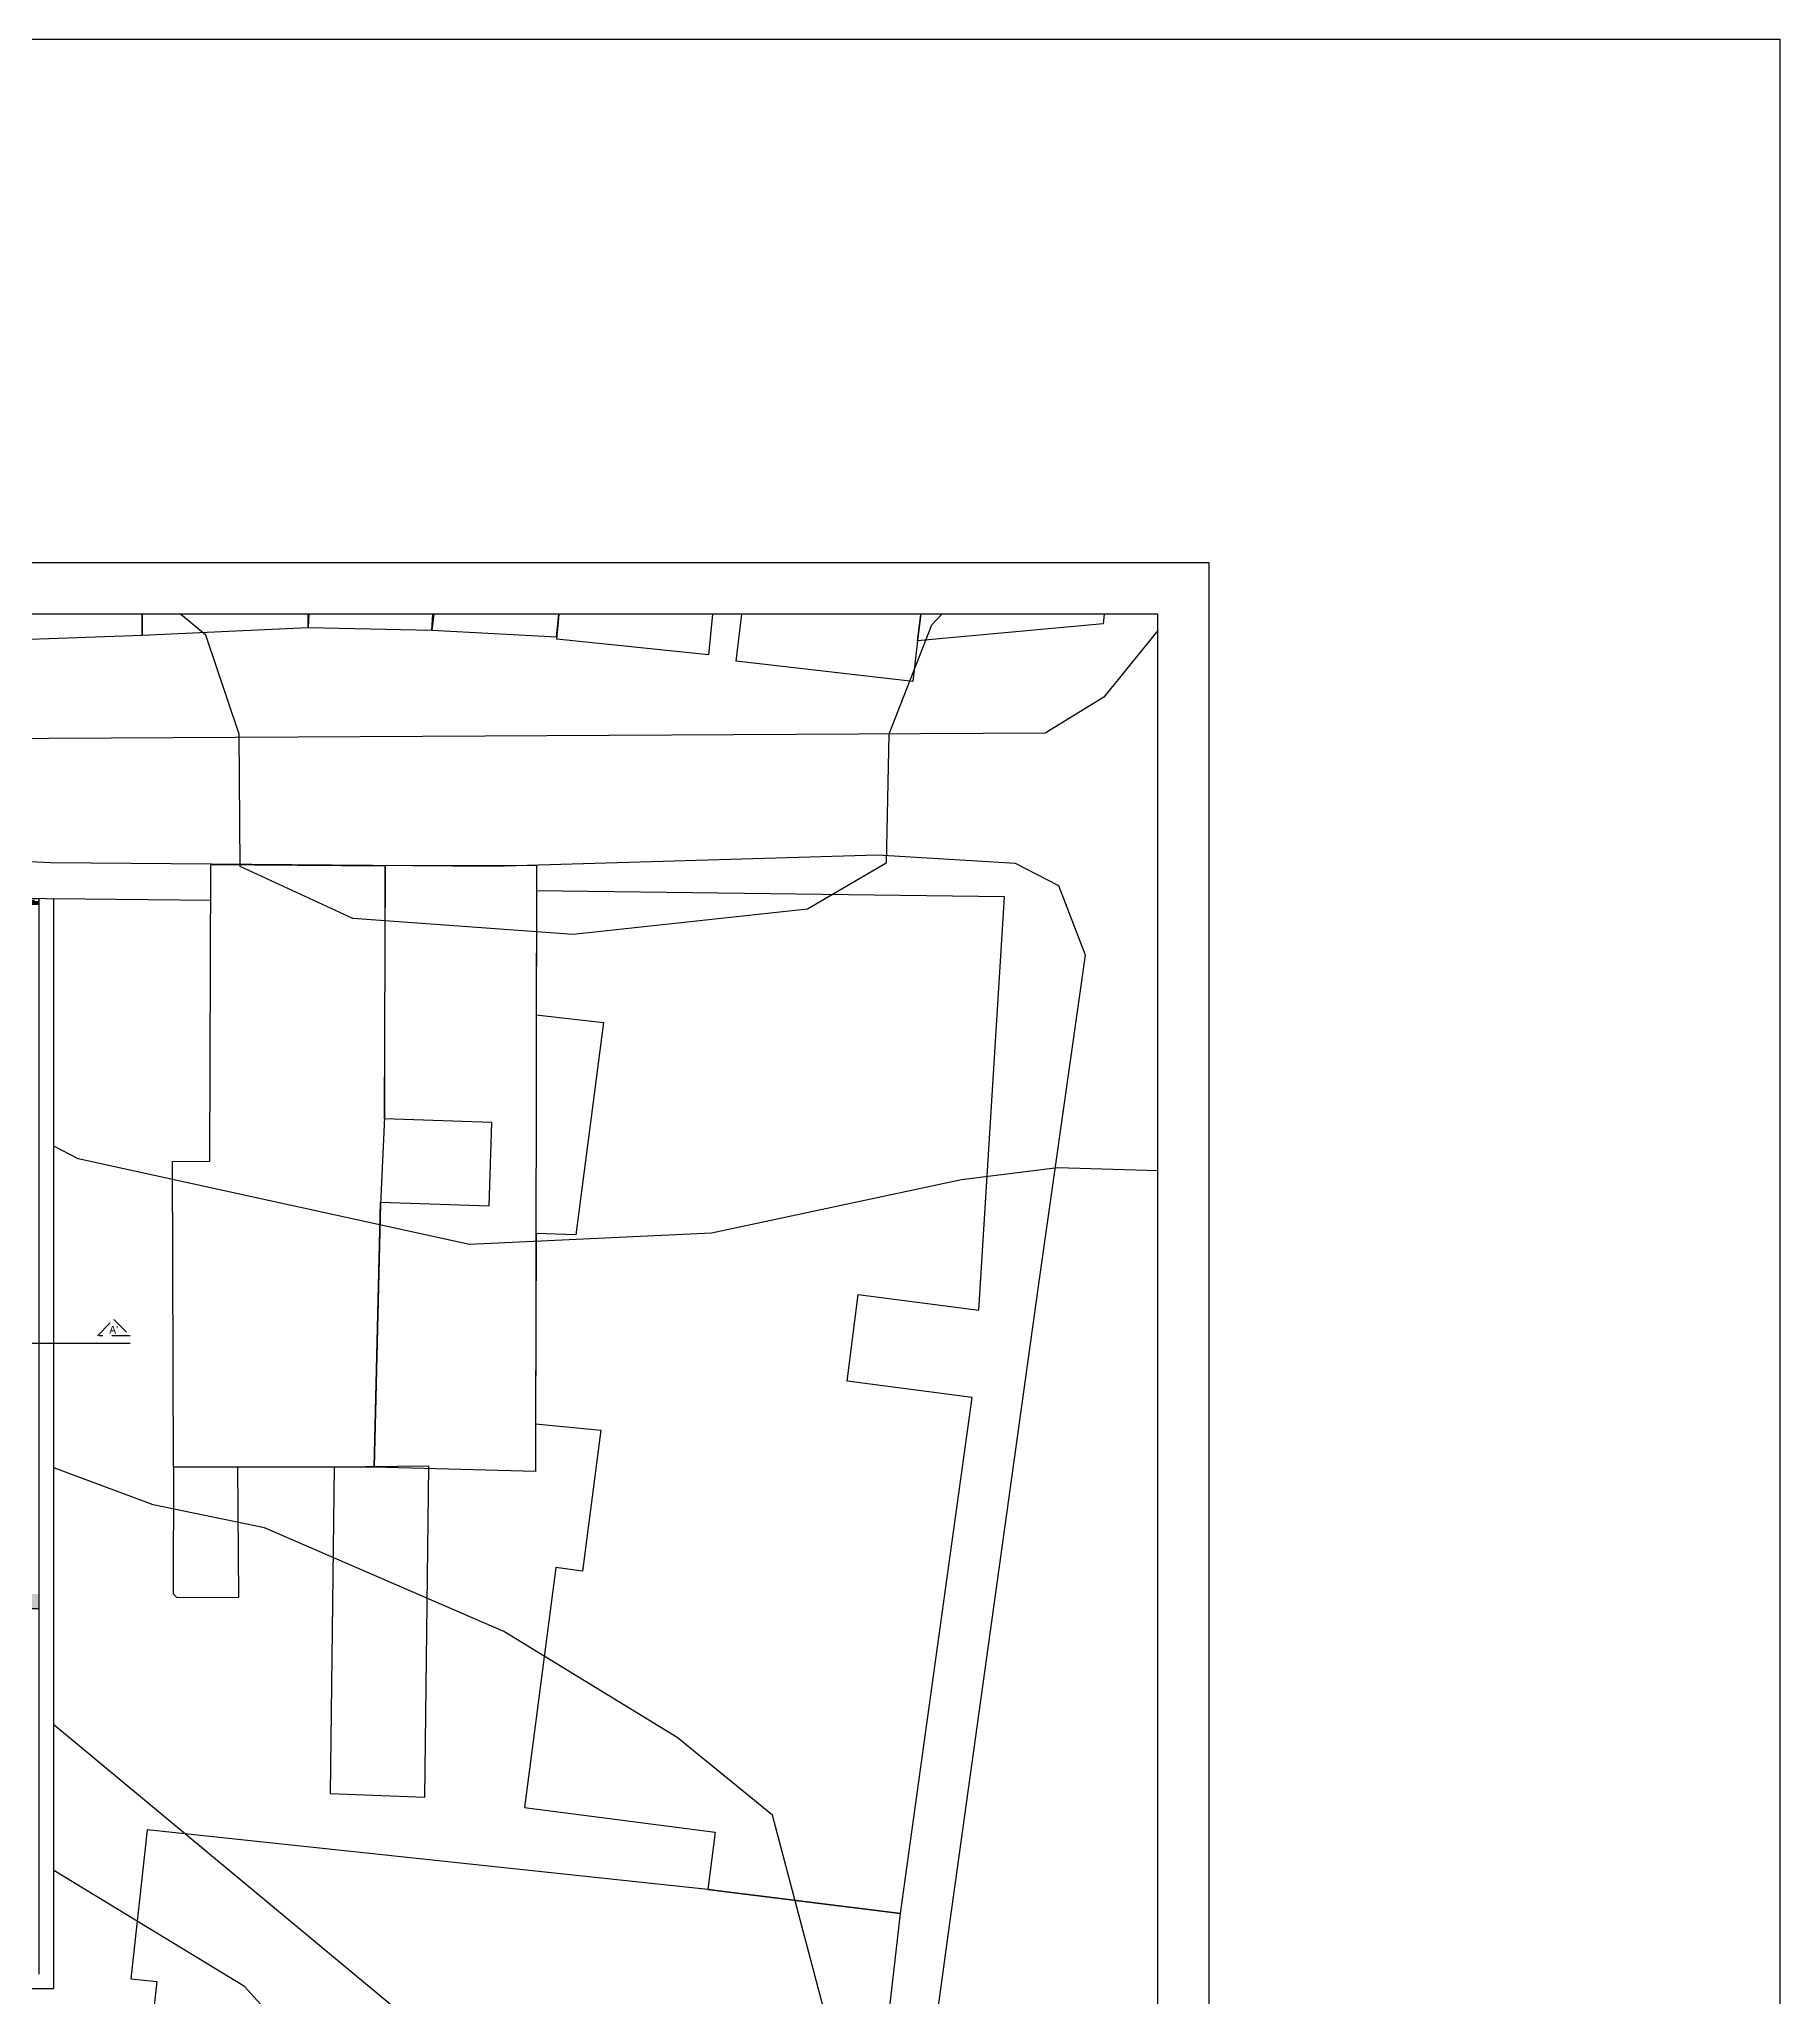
# Model space of a CAD drawing. Header units: millimetres. Extents: x 387 to 811, y 539 to 827.
# Drawn here: x 762.7 to 810.5, y 772.7 to 826.5 of the extents above; entities that cross this region are included whole.
import ezdxf
from ezdxf.enums import TextEntityAlignment as Align

# ---------------------------------------------------------------- set-up
doc = ezdxf.new("R2010")
doc.units = ezdxf.units.MM
doc.linetypes.add('DASHDOT', pattern=[1, 0.5, -0.25, 0, -0.25])
doc.linetypes.add('HIDDEN', pattern=[9.525, 6.35, -3.175])
for name, color, linetype in [('12', 115, 'Continuous'), ('7', 8, 'Continuous'), ('CORTE_PAPEL', 7, 'Continuous'), ('cuvas de nível', 51, 'Continuous'), ('ESQUADRIAS', 6, 'Continuous'), ('FORMATO', 6, 'Continuous'), ('LINHA DE CORTE', 1, 'DASHDOT'), ('LINHA FINA', 8, 'Continuous'), ('MOBILIARIO', 3, 'Continuous'), ('PAREDES EM CORTE', 5, 'Continuous')]:
    doc.layers.add(name, color=color, linetype=linetype)

msp = doc.modelspace()

# ---------------------------------------------------------------- hatches: boundary and pattern name
at = {"layer": 'LINHA FINA'}
h = msp.add_hatch(dxfattribs=at)
h.set_pattern_fill('GRAVEL', color=256, style=0)
h.set_pattern_definition([(228.0128, (623.51594, 854.51961), (-7.999998232, -9.00000134), [0.134536, -13.319088]), (184.9697, (623.42594, 854.41961), (12.000001052, 0.999991307), [0.230868, -22.855925]), (132.5104, (623.19594, 854.39961), (9.999990718, -11.000008674), [0.162788, -16.116032]), (267.2737, (622.80594, 854.14961), (0.999996018, 20.000000295), [0.210238, -20.813558]), (292.8337, (622.79594, 853.93961), (-5.000009905, 11.999996412), [0.206155, -20.409373]), (357.2737, (622.87594, 853.74961), (-20.000000295, 0.999996018), [0.210238, -20.813558]), (37.6942, (623.085938, 853.739608), (-13.000007346, -9.999990405), [0.278029, -27.524849]), (72.2553, (623.30594, 853.90961), (7.000010763, 21.999996231), [0.262488, -25.986321]), (121.4296, (623.38594, 854.15961), (-8.000008234, 12.999995036), [0.21095, -20.884073]), (175.2364, (623.27594, 854.33961), (11.000000946, -0.999991533), [0.240832, -11.800763]), (222.3974, (623.035938, 854.359608), (-12.000007351, -10.999992082), [0.311448, -30.833375]), (138.8141, (623.79594, 854.13961), (-7.000002947, 5.999997313), [0.106301, -10.523844]), (171.4692, (623.71594, 854.20961), (12.999998285, -2.00000791), [0.202237, -20.021511]), (225, (623.51594, 854.2396), (-1e-16, -1.0000003), [0.141421, -1.272792]), (203.1986, (623.44594, 854.35961), (4.99999973, 2.00000133), [0.076158, -7.539615]), (291.8014, (623.37594, 854.3296), (-0.9999999, 3.00000027), [0.107703, -5.277462]), (30.9638, (623.41594, 854.2296), (2.99999802, 2.00000248), [0.174929, -5.656023]), (161.5651, (623.56594, 854.3196), (2.00000043, -0.9999984), [0.126491, -3.035787]), (16.3895, (622.79594, 854.32961), (10.000002198, 2.99999271), [0.1772, -17.542845]), (70.3462, (622.96594, 854.37961), (-3.999995247, -11.000002136), [0.148661, -14.717408]), (293.1986, (623.56594, 854.51961), (-2.00000133, 4.99999973), [0.152315, -7.463458]), (343.6105, (623.62594, 854.37961), (-10.000002198, 2.99999271), [0.1772, -17.542845]), (339.444, (622.79594, 853.70961), (-5.000001845, 1.999996), [0.17088, -8.373124]), (294.7751, (622.95594, 853.64961), (-4.99999219, 11.000003422), [0.143178, -14.174643]), (66.8014, (623.57594, 853.51961), (2.00000133, 4.99999973), [0.152315, -7.463458]), (17.354, (623.63594, 853.65961), (-13.00000202, -3.999994502), [0.167631, -16.595424]), (69.444, (623.08594, 853.51961), (-1.999996, -5.000001845), [0.08544, -8.458564]), (101.3099, (623.51594, 853.5196), (-0.99999763, 4.00000075), [0.05099, -5.048029]), (165.9638, (623.50594, 853.5696), (3.00000055, -0.99999806), [0.206155, -3.91695]), (186.009, (623.30594, 853.61961), (9.999999751, 0.999999317), [0.19105, -18.913923]), (303.6901, (623.41594, 854.1396), (-1.00000133, 1.99999956), [0.144222, -3.461329]), (353.1572, (623.49594, 854.01961), (16.999999365, -2.000007998), [0.251794, -24.927563]), (60.9454, (623.74594, 853.98961), (-4.00000003, -7.000000385), [0.102956, -10.192674]), (90, (623.7959, 854.0796), (-1, 1), [0.06, -0.94]), (120.2564, (623.28594, 853.64961), (3.999994887, -7.000002456), [0.138924, -13.75352]), (48.0128, (623.21594, 853.76961), (7.999998232, 9.00000134), [0.269072, -13.184552]), (0, (623.3959, 853.9696), (1, 1), [0.26, -0.74]), (325.3048, (623.65594, 853.96961), (-9.99999426, 7.00000861), [0.158114, -15.653274]), (254.0546, (623.78594, 853.87961), (-0.99999989, -4.00000013), [0.145602, -7.134508]), (207.646, (623.74594, 853.73961), (-18.999995807, -10.000007713), [0.237065, -23.469474]), (175.4261, (623.53594, 853.62961), (-13.000000558, 0.999994801), [0.250799, -24.829074])])
h.paths.add_polyline_path([(747.307, 783.36), (747.307, 783.41), (748.057, 783.41), (748.057, 783.36), (757.432, 783.36), (757.432, 783.519), (757.682, 783.519), (757.682, 783.36), (762.682, 783.36), (762.682, 783.76), (725.332, 783.76), (725.332, 783.31), (727.682, 783.31), (727.682, 783.41), (728.432, 783.41), (728.432, 783.36), (737.307, 783.36), (737.307, 783.41), (738.057, 783.41), (738.057, 783.36)])

# ---------------------------------------------------------------- linework, layer by layer
at = {"color": 2}
msp.add_lwpolyline([(698.178, 826.512), (810.545, 826.512), (810.545, 669.51), (698.178, 669.51)], close=True, dxfattribs=at)
at = {"layer": '12', "elevation": 54}
for points in [[(793.44, 810.249), (791.956, 808.423), (790.346, 807.433), (761.226, 807.273), (733.296, 807.293), (712.172, 807.763)], [(791.456, 801.323), (791.456, 801.323), (790.716, 803.233), (789.526, 803.843), (785.736, 804.073), (775.166, 803.763), (762.996, 803.863), (753.416, 804.333), (736.856, 804.063), (726.686, 804.153), (712.172, 804.583)], [(767.402, 802.827), (763.082, 802.871)]]:
    msp.add_lwpolyline(points, dxfattribs=at)
at = {"layer": '12'}
msp.add_polyline3d([(786.316, 764.423, 113.37), (787.676, 774.383, 113.83), (790.196, 792.483, 114.25), (791.456, 801.323, 114.69)], dxfattribs=at)
at = {"layer": '7'}
for p, q in [((762.682, 802.872, -20.473), (757.682, 802.872, 54)), ((762.682, 802.722, -20.473), (757.682, 802.722, 54)), ((765.656, 777.273, 118.62), (765.206, 773.183, 117.81)), ((781.066, 775.633, 135.43), (765.656, 777.273, 118.62)), ((786.366, 774.973, 121.48), (781.066, 775.633, 135.43)), ((784.026, 754.753, 121.59), (786.366, 774.973, 121.48)), ((765.916, 773.103, 117.81), (764.136, 756.933, 117.94)), ((765.206, 773.183, 117.81), (765.916, 773.103, 117.81))]:
    msp.add_line(p, q, dxfattribs=at)
at = {"layer": '7', "linetype": 'HIDDEN', "ltscale": 0.0075}
msp.add_line((762.057, 802.827, -20.473), (762.682, 802.827, -20.473), dxfattribs=at)
at = {"layer": '7'}
for points in [[(759.846, 809.673, 123.67), (759.846, 809.923, 123.86), (765.516, 810.123, 123.81), (765.516, 810.699, 123.871)], [(765.515, 810.699, 118.778), (765.516, 810.123, 118.7)], [(765.516, 810.123, 118.7), (770.076, 810.333, 118.75), (770.079, 810.699, 118.798)], [(770.1, 810.699, 121.648), (770.076, 810.333, 121.65)], [(770.076, 810.333, 121.65), (773.476, 810.263, 121.62), (773.503, 810.699, 121.608)], [(773.53, 810.699, 119.064), (773.476, 810.263, 119.01), (773.476, 810.263, 119.32), (776.906, 810.083, 119.28), (776.969, 810.699, 119.645)], [(781.199, 810.699, 121.628), (781.086, 809.583, 121.25), (776.916, 810.013, 121.3), (776.985, 810.699, 121.532)], [(786.921, 810.699, 119.198), (786.836, 809.973, 119.19), (786.706, 808.853, 119.73), (781.846, 809.413, 119.76), (782.002, 810.699, 119.741)], [(791.969, 810.699, 118.483), (791.936, 810.433, 118.43), (786.836, 809.973, 119.19), (786.921, 810.699, 119.343)]]:
    msp.add_polyline3d(points, dxfattribs=at)
for points in [[(766.346, 795.653, 122.37), (767.376, 795.663, 122.06), (767.406, 803.823, 121.5), (772.186, 803.783, 121.96), (772.176, 796.863, 121.39), (772.066, 794.483, 121.23), (771.896, 787.253, 121.88), (766.376, 787.253, 121.93)], [(772.066, 794.533, 121.23), (775.056, 794.433, 121.41), (775.126, 796.723, 121.36), (772.176, 796.823, 121.39), (772.206, 803.788, 122.166), (772.206, 803.788, 122.166), (776.356, 803.798, 54), (776.326, 787.133, 122.44), (771.896, 787.253, 121.77)], [(788.336, 789.163, 135.19), (784.896, 789.613, 135.22), (785.206, 791.993, 135.27), (788.516, 791.563, 135.24), (789.226, 802.933, 135.63), (776.354, 803.092, 122.134), (776.348, 799.684, 135.21), (778.196, 799.473, 135.2), (777.436, 793.633, 136.51), (776.346, 793.673, 136.52), (776.326, 788.443, 137.93), (778.126, 788.263, 137.91), (777.626, 784.393, 134.99), (776.886, 784.493, 135), (776.026, 777.893, 135.73), (781.266, 777.213, 135.39), (781.066, 775.633, 135.43), (786.366, 774.973, 135.48)], [(768.146, 787.253, 117.32), (766.376, 787.253, 117.04), (766.366, 783.763, 117.1), (766.466, 783.663, 117), (768.176, 783.673, 117.19)], [(773.396, 787.273, 117.96), (770.796, 787.253, 118.18), (770.686, 778.273, 118.06), (773.286, 778.173, 118.04)]]:
    msp.add_polyline3d(points, close=True, dxfattribs=at)
at = {"layer": 'CORTE_PAPEL', "elevation": 74.516}
msp.add_lwpolyline([(710.756, 684.72), (794.856, 684.72), (794.856, 812.115), (710.756, 812.115)], close=True, dxfattribs=at)
at = {"layer": 'cuvas de nível'}
for points in [[(787.507, 810.699, 117), (787.216, 810.403, 117), (786.046, 807.403, 117), (785.976, 803.853, 117), (783.806, 802.593, 117), (777.366, 801.893, 117), (771.306, 802.333, 117), (768.206, 803.763, 117), (768.186, 807.403, 117), (767.266, 810.123, 117), (766.565, 810.699, 117)], [(793.44, 795.394, 116), (790.686, 795.483, 116), (788.046, 795.153, 116), (781.166, 793.683, 116), (774.516, 793.373, 116), (763.756, 795.723, 116), (763.082, 796.077, 116)], [(793.44, 765.014, 115), (789.526, 765.883, 115), (785.206, 766.973, 115), (784.936, 769.783, 115), (782.846, 777.683, 115), (780.226, 779.813, 115), (775.456, 782.733, 115), (768.876, 785.583, 115), (765.816, 786.213, 115), (763.082, 787.231, 115)], [(793.44, 749.622, 114), (792.696, 752.283, 114), (789.956, 757.973, 114), (786.466, 762.143, 114), (782.636, 765.373, 114), (772.676, 772.203, 114), (763.082, 780.168, 114)], [(793.44, 725.061, 113), (792.386, 727.813, 113), (789.876, 742.103, 113), (788.546, 752.893, 113), (788.396, 754.423, 113), (783.716, 756.183, 113), (783.126, 758.453, 113), (781.296, 761.083, 113), (774.186, 766.513, 113), (768.326, 772.973, 113), (763.082, 776.16, 113)]]:
    msp.add_polyline3d(points, dxfattribs=at)
at = {"layer": 'ESQUADRIAS', "elevation": -20.473}
msp.add_lwpolyline([(761.432, 802.767), (762.682, 802.767), (762.682, 802.797), (761.432, 802.797)], close=True, dxfattribs=at)
at = {"layer": 'FORMATO', "elevation": 74.516}
msp.add_lwpolyline([(712.172, 693.215), (793.44, 693.215), (793.44, 810.699), (712.172, 810.699)], close=True, dxfattribs=at)
at = {"layer": 'LINHA DE CORTE', "color": 0, "linetype": 'Continuous'}
msp.add_line((762.182, 790.66, 54), (765.182, 790.66, 54), dxfattribs=at)
at = {"layer": 'LINHA DE CORTE', "color": 4, "elevation": 54}
msp.add_lwpolyline([(764.732, 791.31), (765.182, 790.86), (764.282, 790.86)], close=True, dxfattribs=at)
at = {"layer": 'MOBILIARIO'}
for p, q in [((762.682, 773.31, 54), (762.682, 802.889, 54)), ((762.682, 802.889, 54), (763.082, 802.871, 54)), ((763.082, 772.91, 54), (763.082, 802.871, 54)), ((762.082, 772.91, 54), (763.082, 772.91, 54))]:
    msp.add_line(p, q, dxfattribs=at)
at = {"layer": 'PAREDES EM CORTE'}
msp.add_line((757.682, 783.36, 54), (762.682, 783.36, 54), dxfattribs=at)

# ---------------------------------------------------------------- texts
at = {"layer": 'LINHA DE CORTE'}
msp.add_text("A'", height=0.21, dxfattribs=at).set_placement((764.732, 790.86, 54), align=Align.BOTTOM_CENTER)

doc.saveas('drawing.dxf')
